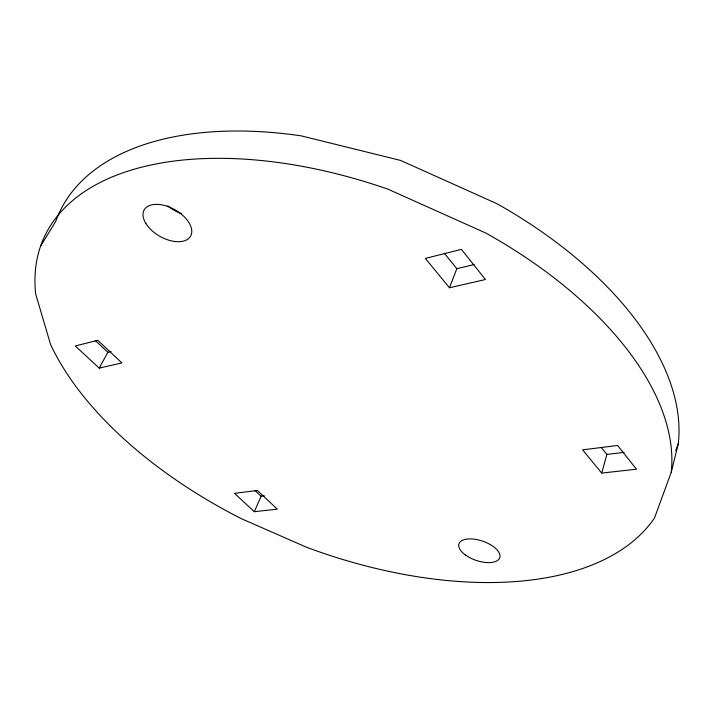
<?xml version="1.0" encoding="UTF-8"?>
<svg xmlns="http://www.w3.org/2000/svg" width="714" height="714" viewBox="0 0 714 714"><rect width="100%" height="100%" fill="white"/><g stroke="black" fill="none" stroke-linecap="round" stroke-linejoin="round"><path stroke-width="1.07" d="M671.24 472.284A336.74 181.722 22.7 0 0 485.913 233.094L387.988 189.183A336.74 181.722 22.7 0 0 35.7 294.079L50.587 344.505A336.74 181.722 22.7 0 0 241.109 518.569L306.931 547.415A336.74 181.722 22.7 0 0 654.506 517.98L671.24 472.284L678.3 443.626A332.278 184.971 22.7 0 0 497.006 203.731L400.661 160.445L301.201 135.865A332.278 184.971 22.7 0 0 55.746 221.385L40.636 246.018M601.697 473.079L582.606 449.847L617.592 445.474L636.486 469.205L601.697 473.079L606.9 454.434L601.322 447.535M675.73 450.704L678.3 443.626M449.463 287.769L485.44 279.513L461.431 249.373L425.33 258.397L449.463 287.769L456.826 268.705L474.167 264.546M254.336 511.706L277.282 509.153L257.433 490.473L234.495 493.338L254.336 511.706L261.092 496.239L264.358 495.837M99.21 368.121L121.862 362.926L97.827 340.31L75.256 345.96L99.21 368.121L107.859 352.297L111.089 351.52M606.9 454.434L624.188 452.346M95.248 340.453L107.859 352.297M254.818 490.339L261.092 496.239M444.251 253.14L456.826 268.705M181.222 213.575A26.284 15.521 29.9 0 1 167.719 205.828M465.323 554.912A21.545 10.157 18.8 0 0 499.497 558.303A21.545 10.157 18.8 0 0 473.257 539.061A21.545 10.157 18.8 0 0 465.323 554.912M145.915 223.562A26.659 15.271 29.5 0 0 188.13 238.949A26.659 15.271 29.5 0 0 168.102 206.596A26.659 15.271 29.5 0 0 145.915 223.562"/></g></svg>
